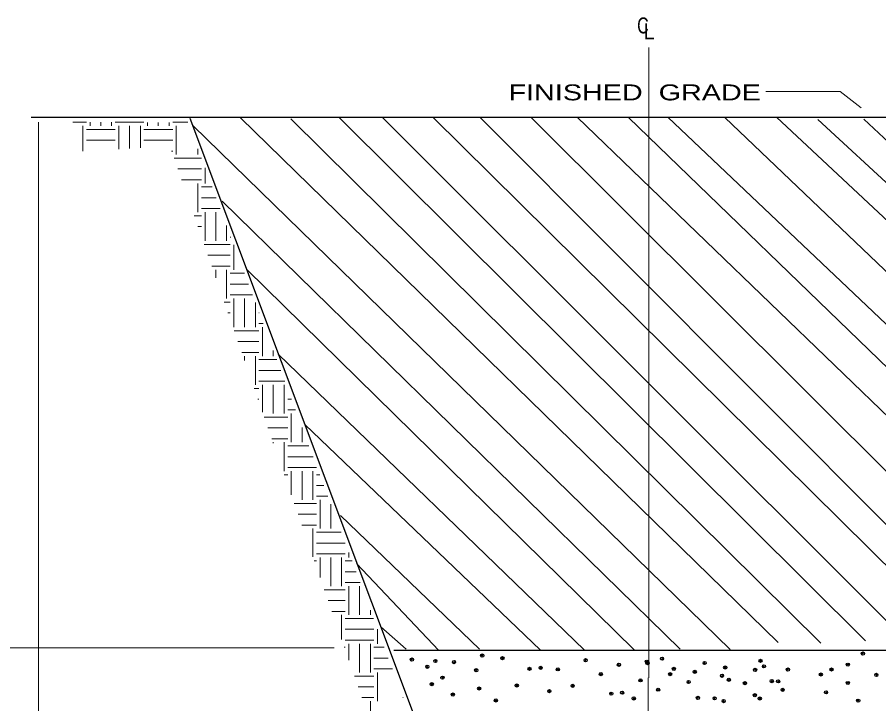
# Model space of a CAD drawing. Extents: x -68886 to 73314, y -57285 to 45882.
# Drawn here: x -17070 to 42124, y -1257 to 45882 of the extents above; entities that cross this region are included whole.
import ezdxf

# ---------------------------------------------------------------- set-up
doc = ezdxf.new("R2010")
doc.units = 0
doc.header["$LTSCALE"] = 440
doc.header["$PDMODE"] = 32
doc.header["$PDSIZE"] = 220
doc.layers.add('63', color=7, linetype='Continuous', lineweight=25)

msp = doc.modelspace()

# ---------------------------------------------------------------- linework, layer by layer
at = {"layer": '63', "lineweight": 13}
for p, q in [((26324.8, 43812.3), (26324.8, 532.4)), ((-15619, 38685.1), (-15619, -29789.5)), ((-13257.7, 38671.9), (-12315.6, 38671.9)), ((-12068.7, 38425), (-12068.7, 38674.1)), ((-11327.9, 38425), (-11327.9, 38672)), ((-10587.1, 38425), (-10587.1, 38670)), ((-10340.1, 38671.9), (-8364.6, 38671.9)), ((-8117.7, 38425), (-8117.7, 38663.3)), ((-7376.9, 38425), (-7376.9, 38661.3)), ((-6636.1, 38425), (-6636.1, 38659.3)), ((-6389.1, 38671.9), (-5339.9, 38671.9)), ((-12562.6, 36690.3), (-12562.6, 38425)), ((-12315.6, 38178), (-10340.1, 38178)), ((-10093.2, 36832), (-10093.2, 38425)), ((-9352.4, 36874.5), (-9352.4, 38425)), ((-8611.6, 36917.1), (-8611.6, 38425)), ((-8364.6, 38178), (-6389.1, 38178)), ((-6142.2, 36449.5), (-6142.2, 38425)), ((-12315.6, 37437.2), (-10340.1, 37437.2)), ((-8364.6, 37437.2), (-6389.1, 37437.2)), ((-4660.6, 36449.5), (-4660.6, 36856.3)), ((-6460.9, 36696.4), (-6389.1, 36696.4)), ((-6288.9, 36202.5), (-4415.9, 36202.5)), ((-4166.7, 34474), (-4166.7, 35536.4)), ((-6031, 35461.7), (-4413.6, 35461.7)), ((-5773.1, 34720.9), (-4413.6, 34720.9)), ((-4660.6, 32498.5), (-4660.6, 34474)), ((-4413.6, 34227), (-3676.8, 34227)), ((-4413.6, 33486.2), (-3399.6, 33486.2)), ((-4413.6, 32745.4), (-3122.4, 32745.4)), ((-4913.3, 32251.5), (-4413.6, 32251.5)), ((-4166.7, 30523), (-4166.7, 32498.5)), ((-3425.9, 30523), (-3425.9, 32498.5)), ((-4655.4, 31510.7), (-4413.6, 31510.7)), ((-2685.1, 30523), (-2685.1, 31576.5)), ((-4225.5, 30276), (-2438.1, 30276)), ((-2438.1, 30769.9), (-2383.3, 30769.9)), ((-2191.2, 28547.5), (-2191.2, 30256.6)), ((-3967.6, 29535.2), (-2438.1, 29535.2)), ((-3709.7, 28794.4), (-2438.1, 28794.4)), ((-3425.9, 27979.3), (-3425.9, 28547.5)), ((-2685.1, 26572), (-2685.1, 28547.5)), ((-2438.1, 28300.5), (-1459.3, 28300.5)), ((-2438.1, 27559.7), (-1182.1, 27559.7)), ((-2438.1, 26818.9), (-904.9, 26818.9)), ((-2849.9, 26325), (-2438.1, 26325)), ((-2191.2, 24596.5), (-2191.2, 26572)), ((-1450.4, 24596.5), (-1450.4, 26572)), ((-709.6, 24596.5), (-709.6, 26296.7)), ((-2592, 25584.2), (-2438.1, 25584.2)), ((-462.6, 25584.2), (-443, 25584.2)), ((-2162.1, 24349.5), (-462.6, 24349.5)), ((-462.6, 24843.4), (-165.8, 24843.4)), ((-215.7, 22621), (-215.7, 24596.5)), ((-1904.2, 23608.7), (-462.6, 23608.7)), ((-1646.3, 22867.9), (-462.6, 22867.9)), ((-1450.4, 22305.2), (-1450.4, 22621)), ((-709.6, 20645.5), (-709.6, 22621)), ((525.1, 22621), (525.1, 22996.9)), ((-462.6, 22374), (758.2, 22374)), ((-462.6, 21633.2), (1035.3, 21633.2)), ((-462.6, 20892.4), (1312.5, 20892.4)), ((-786.6, 20398.5), (-462.6, 20398.5)), ((-215.7, 18758.9), (-215.7, 20645.5)), ((525.1, 18670), (525.1, 20645.5)), ((1265.9, 18670), (1265.9, 20645.5)), ((-528.6, 19657.7), (-462.6, 19657.7)), ((1512.9, 19657.7), (1774.5, 19657.7)), ((-98.8, 18423), (1512.9, 18423)), ((1512.9, 18916.9), (2051.7, 18916.9)), ((1759.8, 16694.5), (1759.8, 18670)), ((159.2, 17682.2), (1512.9, 17682.2)), ((2500.6, 16694.5), (2500.6, 17717.1)), ((417.1, 16941.4), (1512.9, 16941.4)), ((525.1, 16631.1), (525.1, 16694.5)), ((1265.9, 14719), (1265.9, 16694.5)), ((1512.9, 16447.5), (2975.6, 16447.5)), ((1512.9, 15706.7), (3252.8, 15706.7)), ((1512.9, 14965.9), (3488.4, 14965.9)), ((1276.8, 14472), (1512.9, 14472)), ((1759.8, 13084.8), (1759.8, 14719)), ((2500.6, 12743.5), (2500.6, 14719)), ((3241.4, 12743.5), (3241.4, 14719)), ((3488.4, 14472), (3714.8, 14472)), ((3488.4, 13731.2), (3992, 13731.2)), ((1964.6, 12496.5), (3488.4, 12496.5)), ((3488.4, 12990.4), (4269.2, 12990.4)), ((3735.3, 10768), (3735.3, 12743.5)), ((4476.1, 10768), (4476.1, 12437.3)), ((2222.5, 11755.7), (3488.4, 11755.7)), ((2480.5, 11014.9), (3488.4, 11014.9)), ((3241.4, 8829.3), (3241.4, 10768)), ((3488.4, 10521), (5193.1, 10521)), ((3488.4, 9780.2), (5463.9, 9780.2)), ((3488.4, 9039.4), (5463.9, 9039.4)), ((5710.8, 8792.5), (5710.8, 9137.4)), ((3340.2, 8545.5), (3488.4, 8545.5)), ((3735.3, 7410.8), (3735.3, 8792.5)), ((4476.1, 6817), (4476.1, 8792.5)), ((5216.9, 6817), (5216.9, 8792.5)), ((5463.9, 8545.5), (5932.3, 8545.5)), ((5463.9, 7804.7), (6209.4, 7804.7)), ((4028, 6570), (5463.9, 6570)), ((5463.9, 7063.9), (6486.6, 7063.9)), ((5710.8, 4841.5), (5710.8, 6817)), ((6451.6, 4841.5), (6451.6, 6817)), ((4285.9, 5829.2), (5463.9, 5829.2)), ((4543.9, 5088.4), (5463.9, 5088.4)), ((5216.9, 3155.2), (5216.9, 4841.5)), ((7192.4, 4841.5), (7192.4, 5177.6)), ((5463.9, 4594.5), (7410.6, 4594.5)), ((5463.9, 3853.7), (7439.4, 3853.7)), ((7686.3, 2866), (7686.3, 3857.6)), ((7920.3, 4024.9), (9662.2, 2491.4)), ((5463.9, 3112.9), (7439.4, 3112.9)), ((-18157.5, 2572.4), (4709.6, 2572.4)), ((5403.6, 2619), (5463.9, 2619)), ((5710.8, 1736.7), (5710.8, 2866)), ((6451.6, 890.5), (6451.6, 2866)), ((7192.4, 890.5), (7192.4, 2866)), ((7439.4, 2619), (8149.7, 2619)), ((7439.4, 1878.2), (8426.9, 1878.2)), ((6091.4, 643.5), (7439.4, 643.5)), ((7439.4, 1137.4), (8704.1, 1137.4)), ((7686.3, -1085), (7686.3, 890.5)), ((26275.8, 532.4), (26275.8, -2587.7)), ((6349.3, -97.3), (7439.4, -97.3)), ((6607.2, -838.1), (7439.4, -838.1)), ((7192.4, -2518.9), (7192.4, -1085)), ((9414.9, -838.1), (9443.3, -838.1))]:
    msp.add_line(p, q, dxfattribs=at)
at = {"layer": '63'}
for p, q in [((-16105.6, 39015), (67150.2, 39015)), ((-5200.3, 38954.6), (11005.9, -4231.7)), ((-1738.9, 38979.2), (35203.9, 2956.3)), ((38137.8, 2902.6), (1727.6, 38917.3)), ((41222, 3052.3), (5035.9, 39021)), ((8024, 38990.2), (43774.3, 3299.2)), ((45146.6, 5762.6), (11488.4, 39016.4)), ((14706, 39029), (45737.1, 7941.9)), ((46626.4, 10730.5), (18229.5, 39025.8)), ((21391.5, 39026.4), (47844.3, 13546.8)), ((48608.9, 16106.7), (24917.1, 38991.4)), ((27641.7, 39015.9), (49528.3, 18263.3)), ((50392.7, 21001), (31538.7, 39004)), ((35089, 39017.4), (51586.9, 23614.8)), ((52203.6, 25667.9), (37942, 38862.2)), ((41102.9, 38886.1), (52869.9, 27847.8)), ((31904.8, 2467.6), (-4984.7, 38435.4)), ((-2997.4, 33262.2), (28468.7, 2489.9)), ((-1302.9, 28568.8), (25321.8, 2455.9)), ((861.5, 22756.7), (21904.9, 2422.8)), ((2681.7, 17910.6), (18874.5, 2415.2)), ((5138.4, 11674.3), (14693.4, 2496.9)), ((6246.5, 8373.9), (11887.1, 2399.8)), ((8806, 2428), (44184.2, 2428))]:
    msp.add_line(p, q, dxfattribs=at)
at = {"layer": '63', "lineweight": 13}
msp.add_lwpolyline([(34367, 40777.8), (39472.7, 40777.8), (40924.7, 39655.8)], dxfattribs=at)
at = {"layer": '63'}
for p in [(10045.2, 1775), (11660.9, 1679.3), (14881.2, 2051.3), (16268.1, 1874.1), (21983.5, 1732.5), (27232.8, 1837.7), (33998.6, 1691.5), (41033.3, 2191.1), (11105.3, 1283.9), (12943.3, 1602.6), (18127.2, 1142.9), (18894.3, 1209.5), (20074.8, 1105), (24269.7, 1419.7), (26186.6, 1637.4), (26239.8, 1536), (28041, 1136.6), (30159.2, 1537.7), (31574.2, 1233), (34236.8, 1312), (35880.7, 1088.8), (38877.7, 1097.6), (39998.3, 1427.4), (12145, 536.3), (14465.9, 1043.9), (23027.3, 780), (27792.1, 773), (29479.6, 934.9), (31355, 665), (33626.9, 1069.2), (38141.8, 749.8), (41959.3, 723.8), (11411.1, 86.1), (17253.5, -1.8), (21096.5, -27.2), (25751.3, 347.8), (29058.1, 234.8), (31821.6, 392.6), (32927.8, 158.6), (34769.5, 298), (35205.3, 281.1), (39997.8, 172.2), (12859.9, -627.8), (14670.3, -207.2), (19490, -392.5), (23745.8, -563.3), (24487.4, -497.2), (26968.2, -293.8), (33610.5, -673.1), (35524.4, -301.7), (38499.3, -472.6), (15813.9, -1029.7), (25289.4, -891), (29694.8, -854), (30848.1, -882.1), (31466.8, -1074.7), (33948, -896.9), (40713.8, -1043.1)]:
    msp.add_point(p, dxfattribs=at)

# ---------------------------------------------------------------- texts
for s, width, p in [('C', 0.75, (25522.9, 44771.5)), ('L', 0.95, (25965, 44364.5)), ('FINISHED  GRADE', 1.35, (16686.2, 40175.2))]:
    msp.add_text(s, height=1094, dxfattribs=dict(at, width=width)).set_placement(p)

doc.saveas('drawing.dxf')
